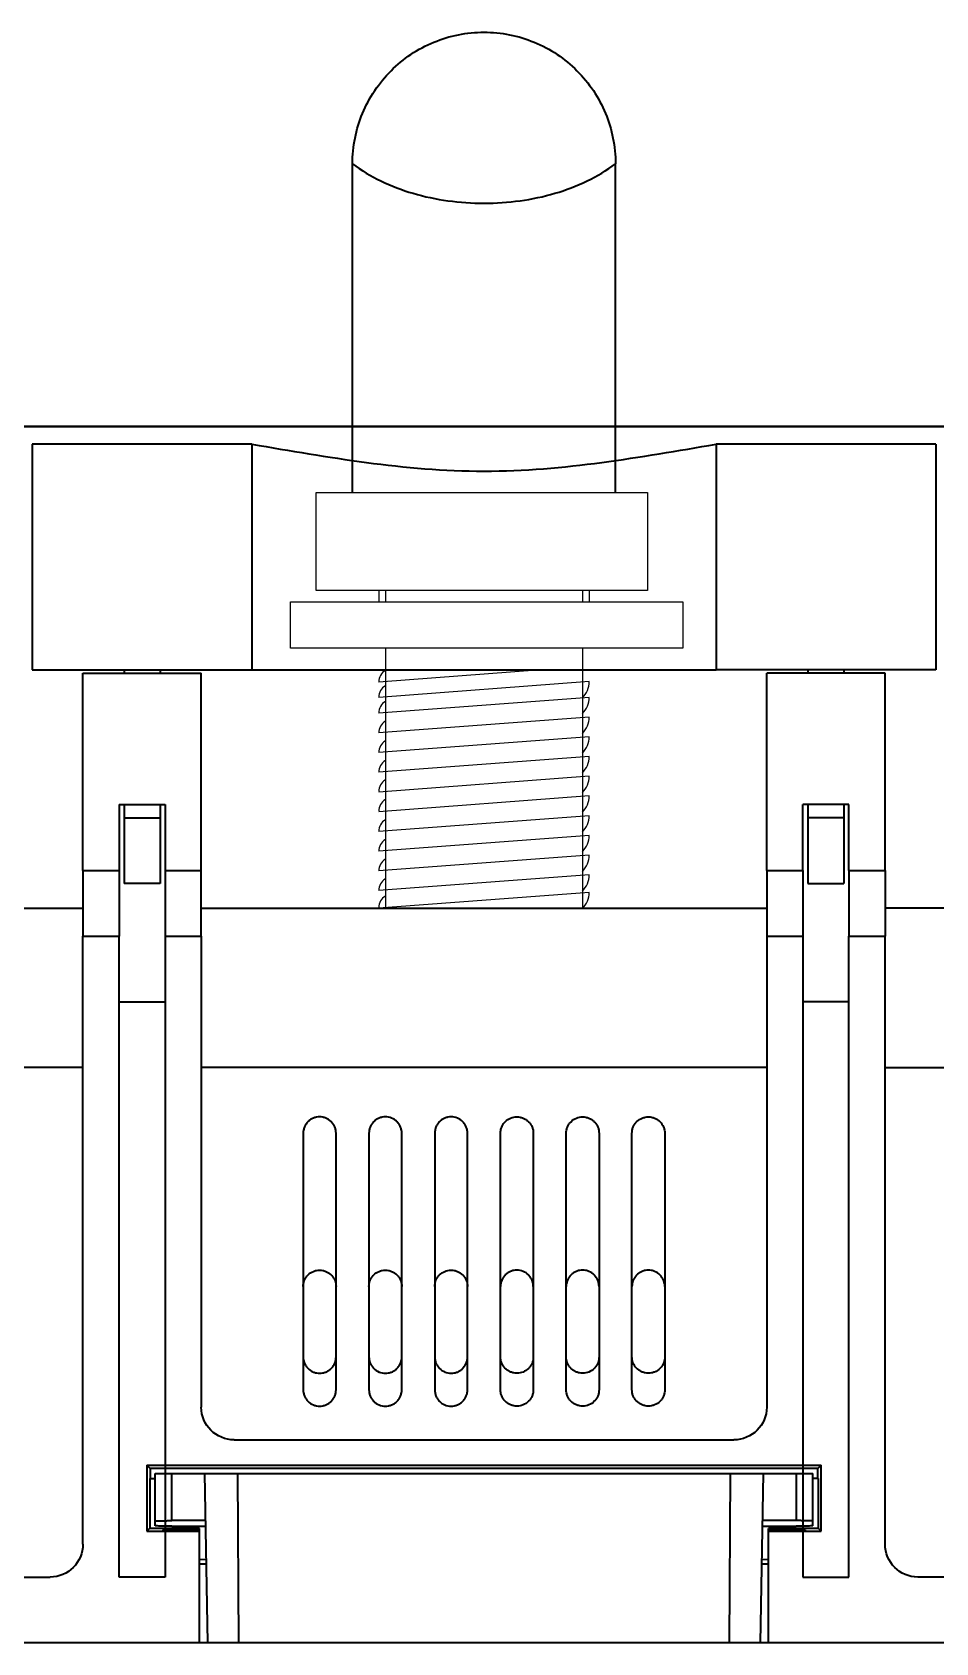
# Model space of a CAD drawing. Header units: millimetres. Extents: x 45 to 885, y 38 to 718.
# Drawn here: x 759.15 to 786.64, y 69.46 to 118.46 of the extents above; entities that cross this region are included whole.
import ezdxf

# ---------------------------------------------------------------- set-up
doc = ezdxf.new("R2010")
doc.units = ezdxf.units.MM
doc.layers.add('3', color=3, linetype='Continuous')
doc.layers.add('4', color=133, linetype='Continuous')

msp = doc.modelspace()

# ---------------------------------------------------------------- linework, layer by layer
at = {"color": 0, "linetype": 'ByBlock', "lineweight": 35}
for p, q in [((768.897, 104.463), (768.897, 114.463)), ((776.897, 104.463), (776.897, 114.463)), ((812.897, 106.463), (732.897, 106.463)), ((800.397, 106.463), (745.397, 106.463)), ((762.642, 74.867), (783.152, 74.867)), ((762.642, 74.867), (762.747, 74.763)), ((762.642, 74.867), (762.642, 72.858)), ((783.047, 74.763), (762.747, 74.763)), ((762.747, 74.763), (762.747, 74.463)), ((762.897, 74.613), (782.897, 74.613)), ((762.897, 73.021), (762.897, 74.613)), ((763.397, 73.179), (763.397, 74.613)), ((764.397, 74.613), (764.487, 69.463)), ((765.397, 74.613), (765.434, 69.463)), ((780.36, 69.463), (780.397, 74.613)), ((781.307, 69.463), (781.397, 74.613)), ((782.397, 74.613), (782.397, 73.179)), ((782.897, 73.021), (782.897, 74.613)), ((783.152, 74.867), (783.047, 74.763)), ((783.047, 74.463), (783.047, 74.763)), ((783.152, 72.858), (783.152, 74.867)), ((762.729, 74.463), (762.897, 74.463)), ((762.729, 74.463), (762.729, 72.945)), ((783.064, 74.463), (782.897, 74.463)), ((783.064, 74.463), (783.065, 72.945)), ((764.422, 73.179), (763.397, 73.179)), ((763.397, 73.013), (764.425, 73.013)), ((781.369, 73.013), (782.397, 73.013)), ((782.397, 73.179), (781.372, 73.179)), ((762.642, 72.858), (762.729, 72.945)), ((762.642, 72.858), (764.247, 72.858)), ((762.729, 72.945), (764.247, 72.945)), ((764.247, 72.864), (763.225, 72.897)), ((763.255, 72.912), (764.247, 72.94)), ((763.255, 72.897), (763.255, 72.912)), ((764.247, 69.463), (764.247, 72.94)), ((781.547, 72.945), (783.065, 72.945)), ((781.547, 72.94), (782.538, 72.912)), ((781.547, 69.463), (781.547, 72.94)), ((782.569, 72.897), (781.547, 72.864)), ((781.547, 72.858), (783.152, 72.858)), ((782.538, 72.897), (782.538, 72.912)), ((783.152, 72.858), (783.065, 72.945)), ((764.247, 71.993), (764.43, 72.003)), ((764.43, 72.003), (764.442, 72.003)), ((781.351, 72.003), (781.363, 72.003)), ((781.363, 72.003), (781.547, 71.993))]:
    msp.add_line(p, q, dxfattribs=at)
for points, knots in [([(768.897, 114.463), (768.897, 114.983), (769.105, 116.035), (769.995, 117.364), (771.325, 118.255), (772.377, 118.463), (772.897, 118.463)], [0, 0, 0, 0, 1.560723, 3.121445, 4.682168, 6.24289, 6.24289, 6.24289, 6.24289]), ([(772.897, 118.463), (773.417, 118.463), (774.469, 118.255), (775.799, 117.364), (776.689, 116.035), (776.897, 114.983), (776.897, 114.463)], [0, 0, 0, 0, 1.560723, 3.121445, 4.682168, 6.24289, 6.24289, 6.24289, 6.24289]), ([(768.897, 114.463), (769.167, 114.26), (769.759, 113.904), (770.743, 113.532), (771.801, 113.31), (772.897, 113.237), (773.993, 113.31), (775.051, 113.532), (776.034, 113.904), (776.627, 114.26), (776.897, 114.463)], [0, 0, 0, 0, 1.012314, 2.059029, 3.140808, 4.242998, 5.345189, 6.426967, 7.473683, 8.485997, 8.485997, 8.485997, 8.485997]), ([(762.897, 73.17), (762.897, 73.176), (762.933, 73.167), (762.969, 73.178), (763.053, 73.175), (763.152, 73.178), (763.271, 73.178), (763.354, 73.179), (763.397, 73.179)], [0, 0, 0, 0, 0.0171891, 0.0671906, 0.1466767, 0.2502403, 0.3708279, 0.5002268, 0.5002268, 0.5002268, 0.5002268]), ([(763.397, 73.013), (763.354, 73.013), (763.271, 73.013), (763.152, 73.013), (763.053, 73.017), (762.969, 73.013), (762.933, 73.024), (762.897, 73.016), (762.897, 73.021)], [0, 0, 0, 0, 0.1293989, 0.2499865, 0.3535501, 0.4330362, 0.4830376, 0.5002268, 0.5002268, 0.5002268, 0.5002268]), ([(782.897, 73.17), (782.897, 73.176), (782.861, 73.167), (782.825, 73.178), (782.74, 73.175), (782.642, 73.178), (782.523, 73.178), (782.44, 73.179), (782.397, 73.179)], [0, 0, 0, 0, 0.0171891, 0.0671906, 0.1466767, 0.2502403, 0.3708279, 0.5002268, 0.5002268, 0.5002268, 0.5002268]), ([(782.897, 73.021), (782.897, 73.016), (782.861, 73.024), (782.825, 73.013), (782.74, 73.017), (782.642, 73.013), (782.523, 73.013), (782.44, 73.013), (782.397, 73.013)], [0, 0, 0, 0, 0.0171891, 0.0671906, 0.1466767, 0.2502403, 0.3708279, 0.5002268, 0.5002268, 0.5002268, 0.5002268]), ([(764.247, 71.869), (764.276, 71.869), (764.342, 71.868), (764.408, 71.867), (764.445, 71.867)], [0, 0, 0, 0, 0.0863687, 0.1979493, 0.1979493, 0.1979493, 0.1979493]), ([(781.349, 71.867), (781.386, 71.867), (781.452, 71.868), (781.518, 71.869), (781.547, 71.869)], [0, 0, 0, 0, 0.1115806, 0.1979493, 0.1979493, 0.1979493, 0.1979493])]:
    msp.add_open_spline(points, degree=3, knots=knots, dxfattribs=at)
for points in [[(763.123, 72.9), (763.103, 72.872), (763.191, 72.898), (763.225, 72.897)], [(782.671, 72.9), (782.691, 72.872), (782.603, 72.898), (782.569, 72.897)]]:
    msp.add_open_spline(points, degree=3, dxfattribs=at)
at = {"layer": '3', "color": 0, "linetype": 'ByBlock', "lineweight": 35}
for p, q in [((742.597, 106.463), (803.197, 106.463)), ((765.839, 105.927), (759.154, 105.927)), ((759.154, 105.927), (759.154, 99.063)), ((765.839, 105.927), (765.839, 99.063)), ((786.639, 105.927), (779.954, 105.927)), ((779.954, 105.927), (779.954, 99.063)), ((786.639, 105.927), (786.639, 99.063)), ((759.154, 99.063), (765.839, 99.063)), ((761.947, 99.063), (761.947, 98.963)), ((763.047, 99.063), (763.047, 98.963)), ((765.839, 99.063), (779.954, 99.063)), ((786.639, 99.063), (779.954, 99.063)), ((782.747, 99.063), (782.747, 98.963)), ((783.847, 99.063), (783.847, 98.963)), ((761.947, 94.963), (761.947, 94.563)), ((763.047, 94.963), (763.047, 94.563)), ((782.747, 94.963), (782.747, 94.563)), ((783.847, 94.963), (783.847, 94.563)), ((761.947, 94.563), (763.047, 94.563)), ((761.947, 94.563), (761.947, 92.563)), ((763.047, 94.563), (763.047, 92.563)), ((783.847, 94.563), (782.747, 94.563)), ((782.747, 94.563), (782.747, 92.563)), ((783.847, 94.563), (783.847, 92.563)), ((763.047, 92.563), (761.947, 92.563)), ((782.747, 92.563), (783.847, 92.563))]:
    msp.add_line(p, q, dxfattribs=at)
at = {"layer": '3'}
for p, q in [((767.791, 104.463), (777.872, 104.463)), ((767.791, 101.477), (767.791, 104.463)), ((777.872, 104.463), (777.872, 101.477)), ((777.872, 101.477), (767.791, 101.477)), ((769.697, 101.477), (769.697, 101.135)), ((769.897, 101.477), (769.897, 101.135)), ((775.897, 101.477), (775.897, 101.135)), ((776.097, 101.477), (776.097, 101.135)), ((769.897, 99.722), (769.897, 91.813)), ((775.897, 99.722), (775.897, 91.813)), ((774.64, 99.063), (769.697, 98.692)), ((776.097, 98.707), (769.697, 98.227)), ((776.097, 98.227), (769.697, 97.747)), ((776.097, 97.627), (769.697, 97.147)), ((776.097, 97.027), (769.697, 96.547)), ((776.097, 96.427), (769.697, 95.947)), ((776.097, 95.827), (769.697, 95.347)), ((776.097, 95.227), (769.697, 94.747)), ((776.097, 94.627), (769.697, 94.147)), ((776.097, 94.027), (769.697, 93.547)), ((776.097, 93.427), (769.697, 92.947)), ((776.097, 92.827), (769.697, 92.347)), ((776.097, 92.293), (769.697, 91.813))]:
    msp.add_line(p, q, dxfattribs=at)
msp.add_lwpolyline([(767.012, 101.135), (778.942, 101.135), (778.942, 99.722), (767.012, 99.722)], close=True, dxfattribs=at)
for centre, radius, start, end in [((770.111, 98.692), 0.414, 121.1623, 180), ((770.111, 98.227), 0.414, 121.1623, 180), ((775.404, 98.707), 0.693, 314.352, 0), ((770.111, 97.747), 0.414, 121.1623, 180), ((775.404, 98.227), 0.693, 314.352, 0), ((775.404, 97.627), 0.693, 314.352, 0), ((770.111, 97.147), 0.414, 121.1623, 180), ((775.404, 97.027), 0.693, 314.352, 0), ((770.111, 96.547), 0.414, 121.1623, 180), ((770.111, 95.947), 0.414, 121.1623, 180), ((775.404, 96.427), 0.693, 314.352, 0), ((770.111, 95.362), 0.414, 121.1623, 180), ((775.404, 95.827), 0.693, 314.352, 0), ((770.111, 94.762), 0.414, 121.1623, 180), ((775.404, 95.227), 0.693, 314.352, 0), ((775.404, 94.627), 0.693, 314.352, 0), ((770.111, 94.147), 0.414, 121.1623, 180), ((770.111, 93.547), 0.414, 121.1623, 180), ((775.404, 94.027), 0.693, 314.352, 0), ((770.111, 92.947), 0.414, 121.1623, 180), ((775.404, 93.427), 0.693, 314.352, 0), ((770.111, 92.347), 0.414, 121.1623, 180), ((775.404, 92.827), 0.693, 314.352, 0), ((770.111, 91.828), 0.414, 121.1623, 180), ((775.404, 92.293), 0.693, 314.352, 0)]:
    msp.add_arc(centre, radius, start, end, dxfattribs=at)
at = {"layer": '3', "color": 0, "linetype": 'ByBlock', "lineweight": 35}
msp.add_open_spline([(765.839, 105.927), (768.133, 105.544), (770.47, 105.108), (775.329, 105.109), (777.662, 105.544), (779.954, 105.927)], degree=3, knots=[0, 0, 0, 0, 0.5, 0.5, 1, 1, 1, 1], dxfattribs=at)
at = {"layer": '4', "color": 0, "linetype": 'ByBlock', "lineweight": 35}
for p, q in [((760.697, 98.963), (764.297, 98.963)), ((760.697, 92.963), (760.697, 98.963)), ((764.297, 92.963), (764.297, 98.963)), ((785.097, 98.963), (781.497, 98.963)), ((781.497, 92.963), (781.497, 98.963)), ((785.097, 92.963), (785.097, 98.963)), ((761.797, 94.963), (761.797, 92.963)), ((761.797, 94.963), (763.197, 94.963)), ((763.197, 94.963), (763.197, 92.963)), ((782.597, 92.963), (782.597, 94.963)), ((783.997, 94.963), (782.597, 94.963)), ((783.997, 92.963), (783.997, 94.963)), ((760.697, 92.963), (760.697, 90.963)), ((760.697, 92.963), (761.797, 92.963)), ((761.797, 92.963), (761.797, 90.963)), ((763.197, 92.963), (763.197, 90.963)), ((763.197, 92.963), (764.297, 92.963)), ((764.297, 90.963), (764.297, 92.963)), ((781.497, 92.963), (782.597, 92.963)), ((781.497, 92.963), (781.497, 90.963)), ((782.597, 92.963), (782.597, 90.963)), ((783.997, 92.963), (783.997, 90.963)), ((783.997, 92.963), (785.097, 92.963)), ((785.097, 92.963), (785.097, 90.963)), ((760.697, 90.963), (761.797, 90.963)), ((760.697, 72.463), (760.697, 90.963)), ((761.797, 71.463), (761.797, 90.963)), ((763.197, 90.963), (764.297, 90.963)), ((763.197, 90.963), (763.197, 71.463)), ((764.297, 90.963), (764.297, 76.635)), ((781.497, 90.963), (781.497, 76.635)), ((781.497, 90.963), (782.597, 90.963)), ((782.597, 90.963), (782.597, 71.463)), ((783.997, 71.463), (783.997, 90.963)), ((783.997, 90.963), (785.097, 90.963)), ((785.097, 72.463), (785.097, 90.963)), ((761.797, 88.963), (763.197, 88.963)), ((783.997, 88.963), (782.597, 88.963)), ((781.497, 86.963), (764.297, 86.963)), ((767.397, 84.963), (767.397, 77.163)), ((768.397, 77.163), (768.397, 84.963)), ((769.397, 84.963), (769.397, 77.163)), ((770.397, 77.163), (770.397, 84.963)), ((771.397, 84.963), (771.397, 77.163)), ((772.397, 77.163), (772.397, 84.963)), ((773.397, 77.163), (773.397, 84.963)), ((774.397, 84.963), (774.397, 77.163)), ((775.397, 77.163), (775.397, 84.963)), ((776.397, 84.963), (776.397, 77.163)), ((777.397, 77.163), (777.397, 84.963)), ((778.397, 84.963), (778.397, 77.163)), ((765.297, 75.635), (780.497, 75.635)), ((744.497, 71.463), (759.697, 71.463)), ((763.197, 71.463), (761.797, 71.463)), ((782.597, 71.463), (783.997, 71.463)), ((801.297, 71.463), (786.097, 71.463)), ((804.297, 69.463), (741.497, 69.463))]:
    msp.add_line(p, q, dxfattribs=at)
at = {"layer": '4', "color": 0, "linetype": 'ByBlock', "lineweight": 35, "extrusion": (0, 0, -1)}
for centre, start, end in [((-765.297, 76.635), 270, 0), ((-780.497, 76.635), 180, 270), ((-759.697, 72.463), 180, 270), ((-786.097, 72.463), 270, 0)]:
    msp.add_arc(centre, 1, start, end, dxfattribs=at)
at = {"layer": '4', "color": 0, "linetype": 'ByBlock', "lineweight": 35}
for points in [[(743.497, 91.813), (749.113, 91.813), (755.081, 91.813), (760.697, 91.813)], [(802.297, 91.813), (796.681, 91.813), (790.713, 91.813), (785.097, 91.813)], [(760.697, 86.963), (755.081, 86.963), (749.113, 86.963), (743.497, 86.963)], [(785.097, 86.963), (790.713, 86.963), (796.681, 86.963), (802.297, 86.963)]]:
    msp.add_rational_spline(points, [1, 0.960635087259, 0.960635087259, 1], degree=3, dxfattribs=at)
msp.add_open_spline([(764.297, 91.813), (769.856, 91.813), (775.938, 91.813), (781.497, 91.813)], degree=3, dxfattribs=at)
for points, knots in [([(768.397, 84.963), (768.397, 84.996), (768.394, 85.029), (768.381, 85.094), (768.371, 85.126), (768.345, 85.187), (768.329, 85.216), (768.293, 85.27), (768.271, 85.296), (768.201, 85.365), (768.146, 85.401), (768.056, 85.438), (768.024, 85.447), (767.96, 85.46), (767.928, 85.463), (767.864, 85.463), (767.831, 85.459), (767.768, 85.447), (767.737, 85.438), (767.677, 85.413), (767.648, 85.398), (767.594, 85.362), (767.569, 85.342), (767.499, 85.272), (767.461, 85.217), (767.423, 85.126), (767.413, 85.094), (767.4, 85.03), (767.397, 84.996), (767.397, 84.963)], [0, 0, 0, 0, 0.0625, 0.0625, 0.125, 0.125, 0.1875, 0.1875, 0.25, 0.25, 0.375, 0.375, 0.4375, 0.4375, 0.5, 0.5, 0.5625, 0.5625, 0.625, 0.625, 0.6875, 0.6875, 0.75, 0.75, 0.875, 0.875, 0.9375, 0.9375, 1, 1, 1, 1]), ([(770.397, 84.963), (770.397, 84.996), (770.394, 85.029), (770.381, 85.093), (770.371, 85.125), (770.346, 85.185), (770.33, 85.214), (770.294, 85.268), (770.273, 85.294), (770.203, 85.363), (770.147, 85.4), (770.027, 85.45), (769.962, 85.463), (769.864, 85.463), (769.831, 85.459), (769.767, 85.447), (769.736, 85.437), (769.676, 85.413), (769.647, 85.397), (769.593, 85.361), (769.568, 85.34), (769.521, 85.294), (769.5, 85.269), (769.464, 85.215), (769.448, 85.185), (769.423, 85.125), (769.413, 85.093), (769.4, 85.029), (769.397, 84.996), (769.397, 84.963)], [0, 0, 0, 0, 0.0625, 0.0625, 0.125, 0.125, 0.1875, 0.1875, 0.25, 0.25, 0.375, 0.375, 0.5, 0.5, 0.5625, 0.5625, 0.625, 0.625, 0.6875, 0.6875, 0.75, 0.75, 0.8125, 0.8125, 0.875, 0.875, 0.9375, 0.9375, 1, 1, 1, 1]), ([(772.397, 84.963), (772.397, 84.996), (772.394, 85.028), (772.381, 85.092), (772.371, 85.124), (772.346, 85.185), (772.331, 85.213), (772.294, 85.268), (772.273, 85.293), (772.204, 85.363), (772.148, 85.4), (772.028, 85.45), (771.962, 85.463), (771.864, 85.463), (771.831, 85.46), (771.767, 85.447), (771.736, 85.437), (771.676, 85.412), (771.646, 85.397), (771.592, 85.361), (771.567, 85.34), (771.52, 85.293), (771.5, 85.268), (771.463, 85.214), (771.448, 85.185), (771.422, 85.124), (771.413, 85.093), (771.4, 85.029), (771.397, 84.996), (771.397, 84.963)], [0, 0, 0, 0, 0.0625, 0.0625, 0.125, 0.125, 0.1875, 0.1875, 0.25, 0.25, 0.375, 0.375, 0.5, 0.5, 0.5625, 0.5625, 0.625, 0.625, 0.6875, 0.6875, 0.75, 0.75, 0.8125, 0.8125, 0.875, 0.875, 0.9375, 0.9375, 1, 1, 1, 1]), ([(773.397, 84.963), (773.397, 84.996), (773.4, 85.028), (773.413, 85.092), (773.422, 85.124), (773.448, 85.185), (773.463, 85.213), (773.499, 85.268), (773.52, 85.293), (773.59, 85.363), (773.645, 85.4), (773.766, 85.45), (773.832, 85.463), (773.929, 85.463), (773.962, 85.46), (774.026, 85.447), (774.058, 85.437), (774.118, 85.412), (774.147, 85.397), (774.202, 85.361), (774.227, 85.34), (774.273, 85.293), (774.294, 85.268), (774.33, 85.214), (774.346, 85.185), (774.371, 85.124), (774.381, 85.093), (774.394, 85.029), (774.397, 84.996), (774.397, 84.963)], [0, 0, 0, 0, 0.0625, 0.0625, 0.125, 0.125, 0.1875, 0.1875, 0.25, 0.25, 0.375, 0.375, 0.5, 0.5, 0.5625, 0.5625, 0.625, 0.625, 0.6875, 0.6875, 0.75, 0.75, 0.8125, 0.8125, 0.875, 0.875, 0.9375, 0.9375, 1, 1, 1, 1]), ([(775.397, 84.963), (775.397, 84.996), (775.4, 85.029), (775.413, 85.093), (775.423, 85.125), (775.448, 85.185), (775.463, 85.214), (775.5, 85.268), (775.521, 85.294), (775.591, 85.363), (775.646, 85.4), (775.767, 85.45), (775.832, 85.463), (775.93, 85.463), (775.963, 85.459), (776.026, 85.447), (776.057, 85.437), (776.118, 85.413), (776.147, 85.397), (776.201, 85.361), (776.226, 85.34), (776.273, 85.294), (776.294, 85.269), (776.33, 85.215), (776.346, 85.185), (776.371, 85.125), (776.381, 85.093), (776.394, 85.029), (776.397, 84.996), (776.397, 84.963)], [0, 0, 0, 0, 0.0625, 0.0625, 0.125, 0.125, 0.1875, 0.1875, 0.25, 0.25, 0.375, 0.375, 0.5, 0.5, 0.5625, 0.5625, 0.625, 0.625, 0.6875, 0.6875, 0.75, 0.75, 0.8125, 0.8125, 0.875, 0.875, 0.9375, 0.9375, 1, 1, 1, 1]), ([(777.397, 84.963), (777.397, 84.996), (777.4, 85.029), (777.413, 85.094), (777.423, 85.126), (777.449, 85.187), (777.464, 85.216), (777.501, 85.27), (777.523, 85.296), (777.592, 85.365), (777.648, 85.401), (777.738, 85.438), (777.77, 85.447), (777.833, 85.46), (777.865, 85.463), (777.93, 85.463), (777.963, 85.459), (778.026, 85.447), (778.057, 85.438), (778.117, 85.413), (778.146, 85.398), (778.2, 85.362), (778.225, 85.342), (778.295, 85.272), (778.332, 85.217), (778.371, 85.126), (778.38, 85.094), (778.393, 85.03), (778.397, 84.996), (778.397, 84.963)], [0, 0, 0, 0, 0.0625, 0.0625, 0.125, 0.125, 0.1875, 0.1875, 0.25, 0.25, 0.375, 0.375, 0.4375, 0.4375, 0.5, 0.5, 0.5625, 0.5625, 0.625, 0.625, 0.6875, 0.6875, 0.75, 0.75, 0.875, 0.875, 0.9375, 0.9375, 1, 1, 1, 1]), ([(767.397, 80.3), (767.397, 80.333), (767.4, 80.366), (767.413, 80.431), (767.423, 80.463), (767.449, 80.524), (767.464, 80.553), (767.501, 80.607), (767.522, 80.633), (767.592, 80.701), (767.648, 80.738), (767.737, 80.774), (767.768, 80.784), (767.832, 80.796), (767.864, 80.8), (767.928, 80.8), (767.961, 80.797), (768.024, 80.784), (768.055, 80.775), (768.115, 80.751), (768.144, 80.735), (768.199, 80.7), (768.224, 80.679), (768.271, 80.633), (768.292, 80.607), (768.329, 80.553), (768.345, 80.524), (768.371, 80.463), (768.38, 80.431), (768.393, 80.367), (768.397, 80.333), (768.397, 80.3)], [0, 0, 0, 0, 0.0625, 0.0625, 0.125, 0.125, 0.1875, 0.1875, 0.25, 0.25, 0.375, 0.375, 0.4375, 0.4375, 0.5, 0.5, 0.5625, 0.5625, 0.625, 0.625, 0.6875, 0.6875, 0.75, 0.75, 0.8125, 0.8125, 0.875, 0.875, 0.9375, 0.9375, 1, 1, 1, 1]), ([(769.397, 80.3), (769.397, 80.333), (769.4, 80.365), (769.413, 80.43), (769.423, 80.461), (769.448, 80.522), (769.463, 80.551), (769.5, 80.605), (769.521, 80.631), (769.59, 80.7), (769.646, 80.737), (769.736, 80.774), (769.767, 80.784), (769.831, 80.796), (769.864, 80.8), (769.928, 80.8), (769.961, 80.797), (770.025, 80.784), (770.056, 80.775), (770.117, 80.75), (770.146, 80.734), (770.2, 80.698), (770.226, 80.678), (770.273, 80.631), (770.293, 80.606), (770.33, 80.552), (770.346, 80.522), (770.371, 80.462), (770.381, 80.43), (770.394, 80.366), (770.397, 80.333), (770.397, 80.3)], [0, 0, 0, 0, 0.0625, 0.0625, 0.125, 0.125, 0.1875, 0.1875, 0.25, 0.25, 0.375, 0.375, 0.4375, 0.4375, 0.5, 0.5, 0.5625, 0.5625, 0.625, 0.625, 0.6875, 0.6875, 0.75, 0.75, 0.8125, 0.8125, 0.875, 0.875, 0.9375, 0.9375, 1, 1, 1, 1]), ([(771.397, 80.3), (771.397, 80.333), (771.4, 80.365), (771.413, 80.429), (771.422, 80.461), (771.448, 80.521), (771.463, 80.55), (771.499, 80.604), (771.52, 80.63), (771.589, 80.699), (771.645, 80.736), (771.765, 80.786), (771.831, 80.799), (771.929, 80.8), (771.962, 80.796), (772.026, 80.784), (772.057, 80.774), (772.118, 80.749), (772.147, 80.734), (772.201, 80.698), (772.227, 80.677), (772.273, 80.63), (772.294, 80.605), (772.33, 80.551), (772.346, 80.522), (772.371, 80.461), (772.381, 80.43), (772.394, 80.366), (772.397, 80.333), (772.397, 80.3)], [0, 0, 0, 0, 0.0625, 0.0625, 0.125, 0.125, 0.1875, 0.1875, 0.25, 0.25, 0.375, 0.375, 0.5, 0.5, 0.5625, 0.5625, 0.625, 0.625, 0.6875, 0.6875, 0.75, 0.75, 0.8125, 0.8125, 0.875, 0.875, 0.9375, 0.9375, 1, 1, 1, 1]), ([(774.397, 80.3), (774.397, 80.333), (774.394, 80.365), (774.381, 80.429), (774.371, 80.461), (774.346, 80.521), (774.331, 80.55), (774.295, 80.604), (774.273, 80.63), (774.204, 80.699), (774.149, 80.736), (774.028, 80.786), (773.963, 80.799), (773.865, 80.8), (773.832, 80.796), (773.768, 80.784), (773.737, 80.774), (773.676, 80.749), (773.647, 80.734), (773.592, 80.698), (773.567, 80.677), (773.52, 80.63), (773.5, 80.605), (773.463, 80.551), (773.448, 80.522), (773.423, 80.461), (773.413, 80.43), (773.4, 80.366), (773.397, 80.333), (773.397, 80.3)], [0, 0, 0, 0, 0.0625, 0.0625, 0.125, 0.125, 0.1875, 0.1875, 0.25, 0.25, 0.375, 0.375, 0.5, 0.5, 0.5625, 0.5625, 0.625, 0.625, 0.6875, 0.6875, 0.75, 0.75, 0.8125, 0.8125, 0.875, 0.875, 0.9375, 0.9375, 1, 1, 1, 1]), ([(776.397, 80.3), (776.397, 80.333), (776.394, 80.365), (776.381, 80.43), (776.371, 80.461), (776.346, 80.522), (776.33, 80.551), (776.294, 80.605), (776.273, 80.631), (776.204, 80.7), (776.148, 80.737), (776.058, 80.774), (776.027, 80.784), (775.962, 80.796), (775.93, 80.8), (775.865, 80.8), (775.832, 80.797), (775.768, 80.784), (775.737, 80.775), (775.677, 80.75), (775.648, 80.734), (775.593, 80.698), (775.568, 80.678), (775.521, 80.631), (775.5, 80.606), (775.464, 80.552), (775.448, 80.522), (775.423, 80.462), (775.413, 80.43), (775.4, 80.366), (775.397, 80.333), (775.397, 80.3)], [0, 0, 0, 0, 0.0625, 0.0625, 0.125, 0.125, 0.1875, 0.1875, 0.25, 0.25, 0.375, 0.375, 0.4375, 0.4375, 0.5, 0.5, 0.5625, 0.5625, 0.625, 0.625, 0.6875, 0.6875, 0.75, 0.75, 0.8125, 0.8125, 0.875, 0.875, 0.9375, 0.9375, 1, 1, 1, 1]), ([(778.397, 80.3), (778.397, 80.333), (778.393, 80.366), (778.38, 80.431), (778.371, 80.463), (778.345, 80.524), (778.329, 80.553), (778.293, 80.607), (778.271, 80.633), (778.202, 80.701), (778.146, 80.738), (778.057, 80.774), (778.025, 80.784), (777.962, 80.796), (777.93, 80.8), (777.866, 80.8), (777.833, 80.797), (777.77, 80.784), (777.739, 80.775), (777.678, 80.751), (777.649, 80.735), (777.595, 80.7), (777.57, 80.679), (777.523, 80.633), (777.502, 80.607), (777.465, 80.553), (777.449, 80.524), (777.423, 80.463), (777.413, 80.431), (777.4, 80.367), (777.397, 80.333), (777.397, 80.3)], [0, 0, 0, 0, 0.0625, 0.0625, 0.125, 0.125, 0.1875, 0.1875, 0.25, 0.25, 0.375, 0.375, 0.4375, 0.4375, 0.5, 0.5, 0.5625, 0.5625, 0.625, 0.625, 0.6875, 0.6875, 0.75, 0.75, 0.8125, 0.8125, 0.875, 0.875, 0.9375, 0.9375, 1, 1, 1, 1]), ([(767.397, 78.163), (767.397, 78.13), (767.4, 78.097), (767.413, 78.032), (767.423, 78), (767.449, 77.939), (767.464, 77.91), (767.501, 77.856), (767.522, 77.83), (767.592, 77.762), (767.647, 77.725), (767.737, 77.688), (767.768, 77.679), (767.832, 77.666), (767.864, 77.663), (767.928, 77.663), (767.961, 77.666), (768.024, 77.679), (768.055, 77.688), (768.115, 77.712), (768.144, 77.728), (768.199, 77.763), (768.224, 77.784), (768.271, 77.83), (768.292, 77.855), (768.329, 77.909), (768.345, 77.939), (768.371, 78), (768.38, 78.031), (768.393, 78.096), (768.397, 78.13), (768.397, 78.163)], [0, 0, 0, 0, 0.0625, 0.0625, 0.125, 0.125, 0.1875, 0.1875, 0.25, 0.25, 0.375, 0.375, 0.4375, 0.4375, 0.5, 0.5, 0.5625, 0.5625, 0.625, 0.625, 0.6875, 0.6875, 0.75, 0.75, 0.8125, 0.8125, 0.875, 0.875, 0.9375, 0.9375, 1, 1, 1, 1]), ([(769.397, 78.163), (769.397, 78.13), (769.4, 78.097), (769.413, 78.033), (769.423, 78.001), (769.448, 77.941), (769.463, 77.912), (769.5, 77.858), (769.521, 77.832), (769.59, 77.763), (769.646, 77.726), (769.766, 77.676), (769.831, 77.663), (769.929, 77.663), (769.962, 77.666), (770.025, 77.679), (770.056, 77.688), (770.117, 77.713), (770.146, 77.729), (770.2, 77.765), (770.226, 77.785), (770.273, 77.832), (770.293, 77.857), (770.33, 77.911), (770.346, 77.94), (770.371, 78.001), (770.381, 78.032), (770.394, 78.097), (770.397, 78.13), (770.397, 78.163)], [0, 0, 0, 0, 0.0625, 0.0625, 0.125, 0.125, 0.1875, 0.1875, 0.25, 0.25, 0.375, 0.375, 0.5, 0.5, 0.5625, 0.5625, 0.625, 0.625, 0.6875, 0.6875, 0.75, 0.75, 0.8125, 0.8125, 0.875, 0.875, 0.9375, 0.9375, 1, 1, 1, 1]), ([(771.397, 78.163), (771.397, 78.13), (771.4, 78.098), (771.413, 78.034), (771.422, 78.002), (771.448, 77.941), (771.463, 77.913), (771.499, 77.858), (771.52, 77.833), (771.589, 77.763), (771.645, 77.726), (771.765, 77.676), (771.831, 77.663), (771.929, 77.663), (771.962, 77.666), (772.026, 77.679), (772.057, 77.688), (772.118, 77.713), (772.147, 77.729), (772.201, 77.765), (772.227, 77.786), (772.273, 77.833), (772.294, 77.858), (772.33, 77.912), (772.346, 77.941), (772.371, 78.002), (772.381, 78.033), (772.394, 78.097), (772.397, 78.13), (772.397, 78.163)], [0, 0, 0, 0, 0.0625, 0.0625, 0.125, 0.125, 0.1875, 0.1875, 0.25, 0.25, 0.375, 0.375, 0.5, 0.5, 0.5625, 0.5625, 0.625, 0.625, 0.6875, 0.6875, 0.75, 0.75, 0.8125, 0.8125, 0.875, 0.875, 0.9375, 0.9375, 1, 1, 1, 1]), ([(774.397, 78.163), (774.397, 78.13), (774.394, 78.098), (774.381, 78.034), (774.371, 78.002), (774.346, 77.941), (774.331, 77.913), (774.295, 77.858), (774.273, 77.833), (774.204, 77.763), (774.149, 77.726), (774.028, 77.676), (773.963, 77.663), (773.865, 77.663), (773.832, 77.666), (773.768, 77.679), (773.736, 77.688), (773.676, 77.713), (773.647, 77.729), (773.592, 77.765), (773.567, 77.786), (773.52, 77.833), (773.5, 77.858), (773.463, 77.912), (773.448, 77.941), (773.422, 78.002), (773.413, 78.033), (773.4, 78.097), (773.397, 78.13), (773.397, 78.163)], [0, 0, 0, 0, 0.0625, 0.0625, 0.125, 0.125, 0.1875, 0.1875, 0.25, 0.25, 0.375, 0.375, 0.5, 0.5, 0.5625, 0.5625, 0.625, 0.625, 0.6875, 0.6875, 0.75, 0.75, 0.8125, 0.8125, 0.875, 0.875, 0.9375, 0.9375, 1, 1, 1, 1]), ([(776.397, 78.163), (776.397, 78.13), (776.394, 78.097), (776.381, 78.033), (776.371, 78.001), (776.346, 77.941), (776.33, 77.912), (776.294, 77.858), (776.273, 77.832), (776.204, 77.763), (776.148, 77.726), (776.028, 77.676), (775.963, 77.663), (775.865, 77.663), (775.832, 77.666), (775.768, 77.679), (775.737, 77.688), (775.677, 77.713), (775.648, 77.729), (775.593, 77.765), (775.568, 77.785), (775.521, 77.832), (775.5, 77.857), (775.464, 77.911), (775.448, 77.94), (775.423, 78.001), (775.413, 78.032), (775.4, 78.097), (775.397, 78.13), (775.397, 78.163)], [0, 0, 0, 0, 0.0625, 0.0625, 0.125, 0.125, 0.1875, 0.1875, 0.25, 0.25, 0.375, 0.375, 0.5, 0.5, 0.5625, 0.5625, 0.625, 0.625, 0.6875, 0.6875, 0.75, 0.75, 0.8125, 0.8125, 0.875, 0.875, 0.9375, 0.9375, 1, 1, 1, 1]), ([(778.397, 78.163), (778.397, 78.13), (778.394, 78.097), (778.381, 78.032), (778.371, 78), (778.345, 77.939), (778.329, 77.91), (778.293, 77.856), (778.271, 77.83), (778.202, 77.762), (778.146, 77.725), (778.057, 77.688), (778.026, 77.679), (777.962, 77.666), (777.93, 77.663), (777.866, 77.663), (777.833, 77.666), (777.77, 77.679), (777.739, 77.688), (777.679, 77.712), (777.649, 77.728), (777.595, 77.763), (777.57, 77.784), (777.523, 77.83), (777.502, 77.855), (777.465, 77.909), (777.449, 77.939), (777.423, 78), (777.413, 78.031), (777.4, 78.096), (777.397, 78.13), (777.397, 78.163)], [0, 0, 0, 0, 0.0625, 0.0625, 0.125, 0.125, 0.1875, 0.1875, 0.25, 0.25, 0.375, 0.375, 0.4375, 0.4375, 0.5, 0.5, 0.5625, 0.5625, 0.625, 0.625, 0.6875, 0.6875, 0.75, 0.75, 0.8125, 0.8125, 0.875, 0.875, 0.9375, 0.9375, 1, 1, 1, 1]), ([(767.397, 77.163), (767.397, 77.13), (767.4, 77.097), (767.413, 77.032), (767.423, 77), (767.449, 76.939), (767.464, 76.91), (767.501, 76.856), (767.522, 76.83), (767.592, 76.762), (767.647, 76.725), (767.737, 76.688), (767.768, 76.679), (767.832, 76.666), (767.864, 76.663), (767.928, 76.663), (767.961, 76.666), (768.024, 76.679), (768.055, 76.688), (768.115, 76.712), (768.145, 76.728), (768.199, 76.763), (768.224, 76.784), (768.271, 76.83), (768.292, 76.855), (768.329, 76.91), (768.345, 76.939), (768.371, 77), (768.38, 77.032), (768.393, 77.096), (768.397, 77.13), (768.397, 77.163)], [0, 0, 0, 0, 0.0625, 0.0625, 0.125, 0.125, 0.1875, 0.1875, 0.25, 0.25, 0.375, 0.375, 0.4375, 0.4375, 0.5, 0.5, 0.5625, 0.5625, 0.625, 0.625, 0.6875, 0.6875, 0.75, 0.75, 0.8125, 0.8125, 0.875, 0.875, 0.9375, 0.9375, 1, 1, 1, 1]), ([(769.397, 77.163), (769.397, 77.13), (769.4, 77.097), (769.413, 77.033), (769.423, 77.001), (769.448, 76.941), (769.463, 76.912), (769.5, 76.858), (769.521, 76.832), (769.59, 76.763), (769.646, 76.726), (769.766, 76.676), (769.831, 76.663), (769.929, 76.663), (769.962, 76.666), (770.025, 76.679), (770.057, 76.688), (770.117, 76.713), (770.146, 76.729), (770.201, 76.765), (770.226, 76.785), (770.273, 76.832), (770.294, 76.857), (770.33, 76.911), (770.346, 76.94), (770.371, 77.001), (770.381, 77.032), (770.394, 77.097), (770.397, 77.13), (770.397, 77.163)], [0, 0, 0, 0, 0.0625, 0.0625, 0.125, 0.125, 0.1875, 0.1875, 0.25, 0.25, 0.375, 0.375, 0.5, 0.5, 0.5625, 0.5625, 0.625, 0.625, 0.6875, 0.6875, 0.75, 0.75, 0.8125, 0.8125, 0.875, 0.875, 0.9375, 0.9375, 1, 1, 1, 1]), ([(771.397, 77.163), (771.397, 77.13), (771.4, 77.098), (771.413, 77.034), (771.422, 77.002), (771.448, 76.941), (771.463, 76.913), (771.499, 76.858), (771.52, 76.833), (771.589, 76.763), (771.645, 76.726), (771.765, 76.676), (771.831, 76.663), (771.929, 76.663), (771.962, 76.666), (772.026, 76.679), (772.057, 76.688), (772.118, 76.713), (772.147, 76.729), (772.201, 76.765), (772.227, 76.786), (772.273, 76.833), (772.294, 76.858), (772.33, 76.912), (772.346, 76.941), (772.371, 77.002), (772.381, 77.033), (772.394, 77.097), (772.397, 77.13), (772.397, 77.163)], [0, 0, 0, 0, 0.0625, 0.0625, 0.125, 0.125, 0.1875, 0.1875, 0.25, 0.25, 0.375, 0.375, 0.5, 0.5, 0.5625, 0.5625, 0.625, 0.625, 0.6875, 0.6875, 0.75, 0.75, 0.8125, 0.8125, 0.875, 0.875, 0.9375, 0.9375, 1, 1, 1, 1]), ([(774.397, 77.163), (774.397, 77.13), (774.394, 77.098), (774.381, 77.034), (774.371, 77.002), (774.346, 76.941), (774.331, 76.913), (774.295, 76.858), (774.273, 76.833), (774.204, 76.763), (774.149, 76.726), (774.028, 76.676), (773.963, 76.663), (773.865, 76.663), (773.832, 76.666), (773.768, 76.679), (773.736, 76.688), (773.676, 76.713), (773.647, 76.729), (773.592, 76.765), (773.567, 76.786), (773.52, 76.833), (773.5, 76.858), (773.463, 76.912), (773.448, 76.941), (773.422, 77.002), (773.413, 77.033), (773.4, 77.097), (773.397, 77.13), (773.397, 77.163)], [0, 0, 0, 0, 0.0625, 0.0625, 0.125, 0.125, 0.1875, 0.1875, 0.25, 0.25, 0.375, 0.375, 0.5, 0.5, 0.5625, 0.5625, 0.625, 0.625, 0.6875, 0.6875, 0.75, 0.75, 0.8125, 0.8125, 0.875, 0.875, 0.9375, 0.9375, 1, 1, 1, 1]), ([(776.397, 77.163), (776.397, 77.13), (776.394, 77.097), (776.381, 77.033), (776.371, 77.001), (776.346, 76.941), (776.33, 76.912), (776.294, 76.858), (776.273, 76.832), (776.204, 76.763), (776.148, 76.726), (776.028, 76.676), (775.963, 76.663), (775.865, 76.663), (775.832, 76.666), (775.768, 76.679), (775.737, 76.688), (775.677, 76.713), (775.647, 76.729), (775.593, 76.765), (775.568, 76.785), (775.521, 76.832), (775.5, 76.857), (775.464, 76.911), (775.448, 76.94), (775.423, 77.001), (775.413, 77.032), (775.4, 77.097), (775.397, 77.13), (775.397, 77.163)], [0, 0, 0, 0, 0.0625, 0.0625, 0.125, 0.125, 0.1875, 0.1875, 0.25, 0.25, 0.375, 0.375, 0.5, 0.5, 0.5625, 0.5625, 0.625, 0.625, 0.6875, 0.6875, 0.75, 0.75, 0.8125, 0.8125, 0.875, 0.875, 0.9375, 0.9375, 1, 1, 1, 1]), ([(778.397, 77.163), (778.397, 77.13), (778.394, 77.097), (778.381, 77.032), (778.371, 77), (778.345, 76.939), (778.33, 76.91), (778.293, 76.856), (778.272, 76.83), (778.202, 76.762), (778.147, 76.725), (778.057, 76.688), (778.026, 76.679), (777.962, 76.666), (777.93, 76.663), (777.866, 76.663), (777.833, 76.666), (777.769, 76.679), (777.739, 76.688), (777.678, 76.712), (777.649, 76.728), (777.595, 76.763), (777.569, 76.784), (777.522, 76.83), (777.501, 76.855), (777.465, 76.91), (777.449, 76.939), (777.423, 77), (777.413, 77.032), (777.4, 77.096), (777.397, 77.13), (777.397, 77.163)], [0, 0, 0, 0, 0.0625, 0.0625, 0.125, 0.125, 0.1875, 0.1875, 0.25, 0.25, 0.375, 0.375, 0.4375, 0.4375, 0.5, 0.5, 0.5625, 0.5625, 0.625, 0.625, 0.6875, 0.6875, 0.75, 0.75, 0.8125, 0.8125, 0.875, 0.875, 0.9375, 0.9375, 1, 1, 1, 1])]:
    msp.add_open_spline(points, degree=3, knots=knots, dxfattribs=at)

doc.saveas('drawing.dxf')
